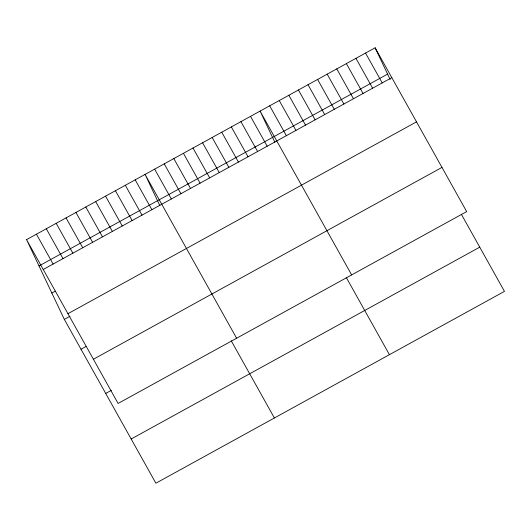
<?xml version="1.0" encoding="UTF-8"?>
<svg xmlns="http://www.w3.org/2000/svg" width="531" height="531" viewBox="0 0 531 531"><rect width="100%" height="100%" fill="white"/><g stroke="black" fill="none" stroke-linecap="round" stroke-linejoin="round"><path stroke-width="0.8" d="M26.55 239.634L375.118 47.79L466.676 211.61L118.108 403.454L26.55 239.634L64.324 319.39L155.882 483.21L504.45 291.366L461.333 214.225M39.015 265.951L387.584 74.108M43.237 269.482L391.805 77.639M51.859 293.072L55.383 291.127M67.941 313.695L416.51 121.851M64.324 319.39L69.966 316.284M81.011 349.245L85.949 346.524M93.396 359.241L441.965 167.398M105.715 393.451L111.364 390.345M131.177 439.004L479.745 247.161M365.534 53.067L382.22 82.916M355.949 58.337L372.629 88.192M346.365 63.614L363.045 93.469M336.773 68.891L353.46 98.746M327.189 74.167L343.876 104.023M317.604 79.444L334.291 109.293M308.02 84.721L324.706 114.57M298.435 89.991L315.115 119.847M288.851 95.268L305.531 125.124M279.26 100.545L295.946 130.4M269.675 105.822L286.362 135.677M351.648 274.919L260.09 111.098L274.839 142.235M346.305 277.534L389.422 354.675M250.506 116.375L267.193 146.224M240.921 121.645L257.601 151.501M231.337 126.922L248.017 156.778M221.746 132.199L238.432 162.055M212.161 137.476L228.848 167.325M202.576 142.753L219.263 172.602M192.992 148.023L209.679 177.878M183.407 153.3L200.087 183.155M173.823 158.577L190.503 188.432M164.232 163.853L180.918 193.709M154.647 169.13L171.334 198.979M236.62 338.227L145.063 174.407L159.811 205.543M231.277 340.842L274.394 417.983M135.186 179.843L151.873 209.692M125.309 185.273L141.996 215.128M115.433 190.709L132.119 220.564M105.556 196.145L122.243 226M95.68 201.581L112.366 231.436M85.81 207.017L102.49 236.872M75.933 212.453L92.613 242.309M66.056 217.889L82.736 247.745M56.18 223.325L72.86 253.174M46.303 228.761L62.983 258.61M36.427 234.198L53.113 264.046M375.118 47.79L390.152 79.531"/></g></svg>
